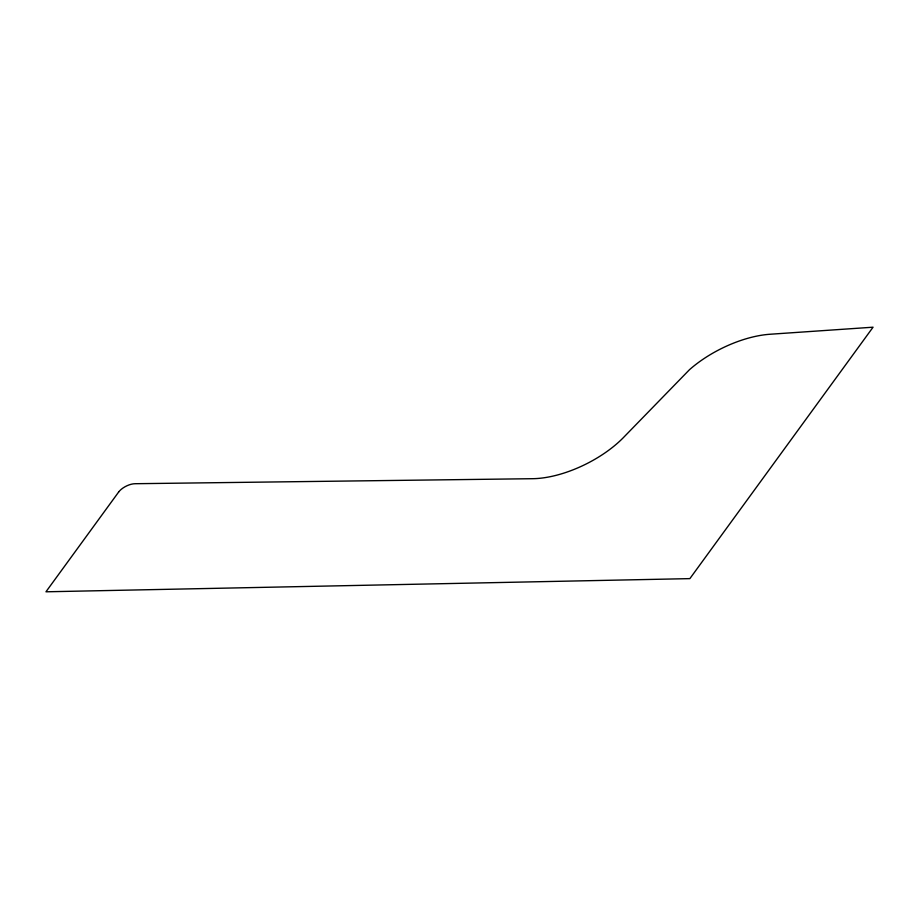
<?xml version="1.0" encoding="UTF-8"?>
<svg xmlns="http://www.w3.org/2000/svg" width="919" height="919" viewBox="0 0 919 919"><rect width="100%" height="100%" fill="white"/><g stroke="black" fill="none" stroke-linecap="round" stroke-linejoin="round"><path stroke-width="1.38" d="M118.585 492.113L45.95 591.802L689.87 578.625L873.05 327.198L770.019 334.252A75.588 35.14 -26.7 0 0 689.491 369.691L623.863 437.122A75.588 35.14 -26.7 0 1 532.687 478.696L135.024 483.716A12.602 5.859 -26.7 0 0 118.585 492.113"/></g></svg>
